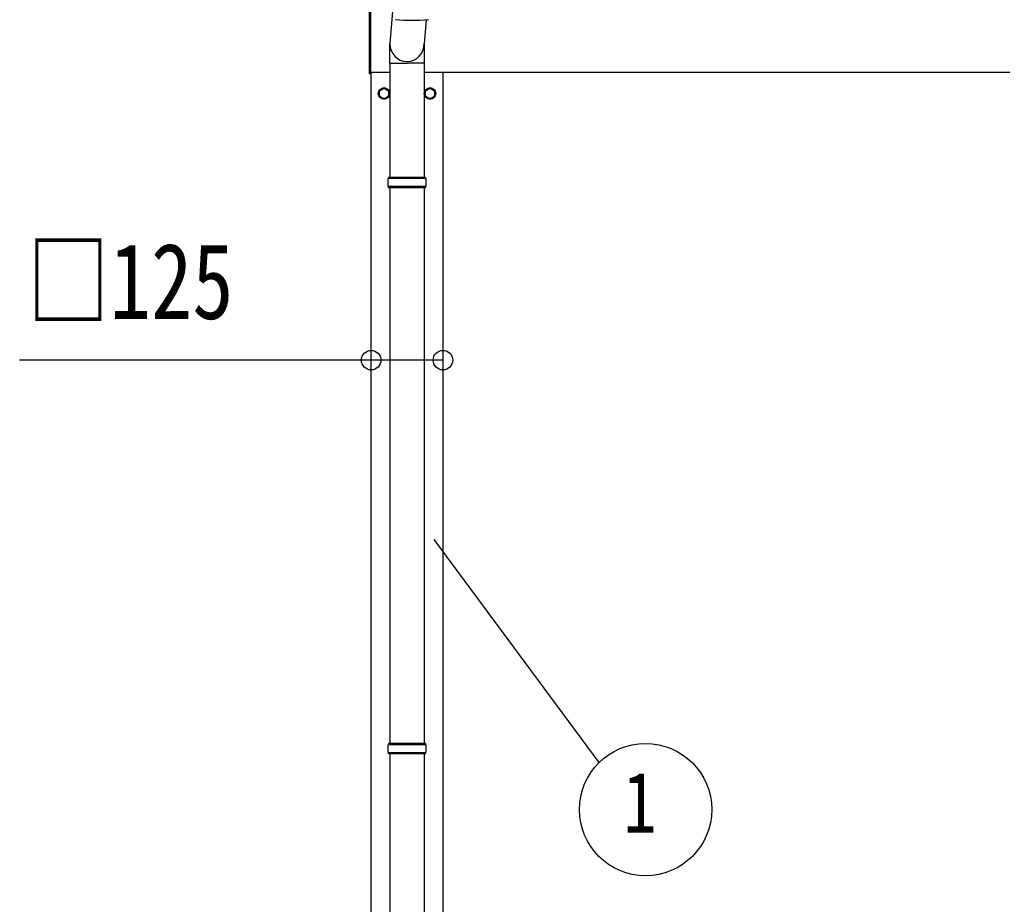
# Model space of a CAD drawing. Units: millimetres, scale not verified. Extents: x -16820 to 16820, y -11880 to 11880.
# Drawn here: x -15358 to -13647, y -4080 to -2540 of the extents above; entities that cross this region are included whole.
import ezdxf
from ezdxf.enums import TextEntityAlignment as Align

# ---------------------------------------------------------------- set-up
doc = ezdxf.new("R2010")
doc.units = ezdxf.units.MM
doc.header["$LTSCALE"] = 50
for name, color, linetype in [('0-5_YKK_13', 4, 'Continuous'), ('0-6_YKK_A1', 4, 'Continuous'), ('0-7_YKK_D', 6, 'Continuous')]:
    doc.layers.add(name, color=color, linetype=linetype)
doc.styles.add('ＭＳ ゴシック', font='')
doc.styles.get('ＭＳ ゴシック').set_extended_font_data('MS Gothic')

msp = doc.modelspace()

# ---------------------------------------------------------------- linework, layer by layer
at = {"layer": '0-5_YKK_13'}
for p, q in [((-14748.92, -2634.5), (-14748.92, -2433.63)), ((-14746.92, -2433.63), (-14746.92, -2634.5)), ((-14706.92, -2504.45), (-14713.48, -2581.76)), ((-14649.93, -2540.61), (-14653.36, -2581.76)), ((-14713.57, -2616.43), (-14713.57, -2581.76)), ((-14653.27, -2616.43), (-14653.27, -2581.76)), ((-14713.57, -2616.43), (-14683.42, -2616.43)), ((-14713.42, -2616.43), (-14713.42, -2815.01)), ((-14653.27, -2616.43), (-14683.42, -2616.43)), ((-14653.42, -2616.43), (-14653.42, -2815.01)), ((-14746.92, -2634.5), (-14748.92, -2634.5)), ((-14714.82, -2668.75), (-14714.92, -2668.75)), ((-14634.82, -2668.75), (-14634.92, -2668.75)), ((-14714.82, -2669.25), (-14714.92, -2669.25)), ((-14634.82, -2669.25), (-14634.92, -2669.25)), ((-14650.42, -2817.01), (-14716.42, -2817.01)), ((-14651.42, -2815.01), (-14715.42, -2815.01)), ((-14715.42, -2815.01), (-14715.42, -2817.01)), ((-14651.42, -2815.01), (-14651.42, -2817.01)), ((-14650.42, -2831.01), (-14716.42, -2831.01)), ((-14715.42, -2833.01), (-14715.42, -2831.01)), ((-14651.42, -2833.01), (-14715.42, -2833.01)), ((-14713.42, -2833.01), (-14713.42, -3800.5)), ((-14653.42, -2833.01), (-14653.42, -3800.5)), ((-14651.42, -2833.01), (-14651.42, -2831.01)), ((-14650.42, -3802.49), (-14716.42, -3802.49)), ((-14651.42, -3800.49), (-14715.42, -3800.49)), ((-14715.42, -3800.49), (-14715.42, -3802.49)), ((-14651.42, -3800.49), (-14651.42, -3802.49)), ((-14650.42, -3816.49), (-14716.42, -3816.49)), ((-14715.42, -3818.49), (-14715.42, -3816.49)), ((-14651.42, -3818.49), (-14715.42, -3818.49)), ((-14713.42, -3818.49), (-14713.42, -4723)), ((-14653.42, -3818.49), (-14653.42, -4723)), ((-14651.42, -3818.49), (-14651.42, -3816.49))]:
    msp.add_line(p, q, dxfattribs=at)
for points in [[(-14723.42, -2659.19), (-14731.92, -2664.09), (-14731.92, -2673.91), (-14723.42, -2678.81), (-14714.92, -2673.91), (-14714.92, -2664.09)], [(-14643.42, -2659.19), (-14651.92, -2664.09), (-14651.92, -2673.91), (-14643.42, -2678.81), (-14634.92, -2673.91), (-14634.92, -2664.09)]]:
    msp.add_lwpolyline(points, close=True, dxfattribs=at)
for centre, radius in [((-14723.42, -2669), 10), ((-14723.42, -2669), 8.5), ((-14643.42, -2669), 10), ((-14643.42, -2669), 8.5)]:
    msp.add_circle(centre, radius, dxfattribs=at)
for centre, radius, start, end in [((-14674.93, -2021.55), 519.67, 266.82357, 273.17802), ((-14723.42, -2669), 8.6, 171.25399, 188.74601), ((-14723.42, -2669), 8.6, 111.25399, 128.74601), ((-14723.42, -2669), 8.6, 51.25399, 68.74601), ((-14723.42, -2669), 8.6, 1.66581, 8.74601), ((-14643.42, -2669), 8.6, 171.25399, 188.74601), ((-14643.42, -2669), 8.6, 111.25399, 128.74601), ((-14643.42, -2669), 8.6, 51.25399, 68.74601), ((-14643.42, -2669), 8.6, 1.66581, 8.74601), ((-14723.42, -2669), 8.6, 231.25399, 248.74601), ((-14723.42, -2669), 8.6, 291.25399, 308.74601), ((-14723.42, -2669), 8.6, 351.25399, 358.33419), ((-14643.42, -2669), 8.6, 231.25399, 248.74601), ((-14643.42, -2669), 8.6, 291.25399, 308.74601), ((-14643.42, -2669), 8.6, 351.25399, 358.33419), ((-14667.67, -2824.01), 49.25, 171.82876, 180.00002), ((-14699.17, -2824.01), 49.25, 359.99998, 8.17124), ((-14667.67, -2824.01), 49.25, 180.00002, 188.17127), ((-14699.17, -2824.01), 49.25, 351.82873, 359.99998), ((-14667.67, -3809.49), 49.25, 171.82876, 180.00002), ((-14667.67, -3809.49), 49.25, 180.00002, 188.17127), ((-14699.17, -3809.49), 49.25, 359.99998, 8.17124), ((-14699.17, -3809.49), 49.25, 351.82873, 359.99998)]:
    msp.add_arc(centre, radius, start, end, dxfattribs=at)
msp.add_ellipse((-14683.42, -2581.76), major_axis=(0, -31.56), ratio=0.952301, start_param=4.712389, end_param=7.8539816, dxfattribs=at)
at = {"layer": '0-6_YKK_A1'}
for p, q in [((-14746.92, -2632), (-14713.57, -2632)), ((-14745.92, -5432), (-14745.92, -2632)), ((-14653.27, -2632), (-9440.57, -2632)), ((-14620.92, -2632), (-14620.92, -5432))]:
    msp.add_line(p, q, dxfattribs=at)
at = {"layer": '0-7_YKK_D'}
msp.add_line((-14636.98, -3445.37), (-14349.31, -3833.6), dxfattribs=at)
msp.add_lwpolyline([(-14620.92, -3133.01), (-14745.92, -3133.01), (-15357.92, -3133.01)], dxfattribs=at)
for centre, radius in [((-14745.92, -3133.01), 17), ((-14620.92, -3133.01), 17), ((-14268.15, -3915.36), 115.2)]:
    msp.add_circle(centre, radius, dxfattribs=at)

# ---------------------------------------------------------------- texts
at = {"layer": '0-7_YKK_D', "style": 'ＭＳ ゴシック', "width": 0.8}
for s, height, p in [('□125', 132, (-15345.12, -3101.01)), ('1', 105.6, (-14306.55, -3987.36))]:
    msp.add_text(s, height=height, dxfattribs=at).set_placement(p, align=Align.BOTTOM_LEFT)

doc.saveas('drawing.dxf')
